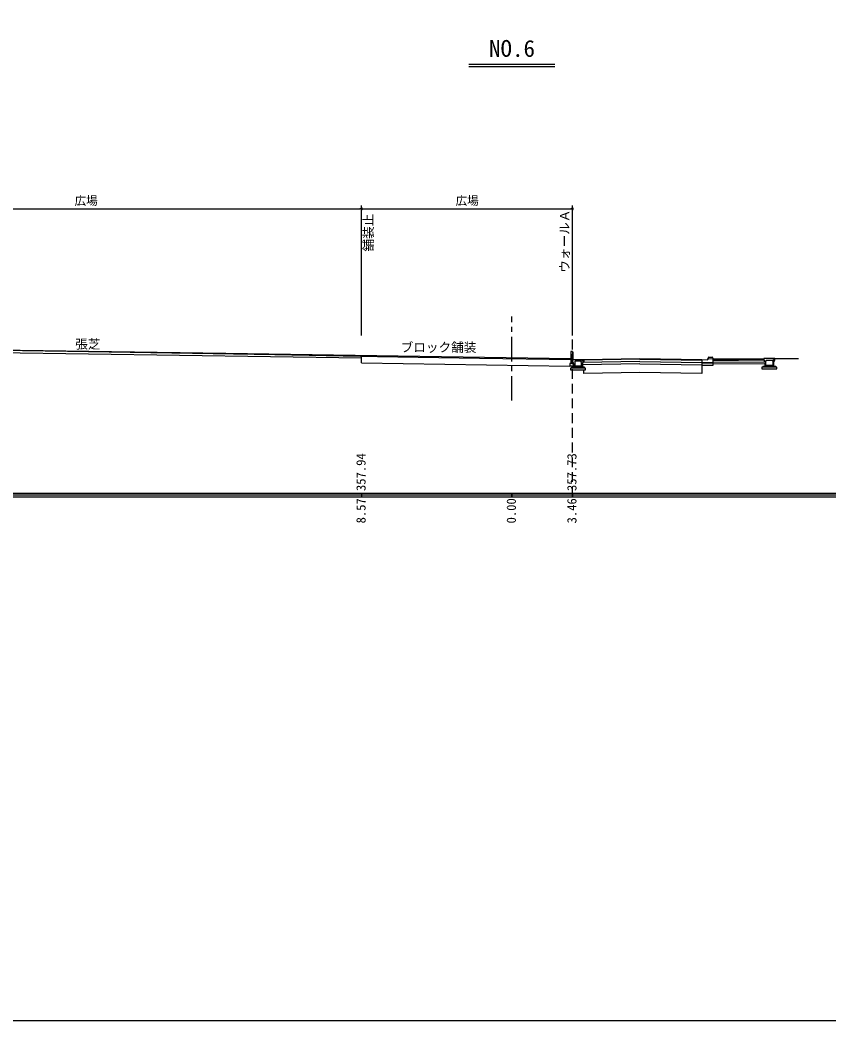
# Model space of a CAD drawing. Units: millimetres on the paper. Extents: x -84 to 7, y -133 to 191.
# Drawn here: x -60.7 to -37.64, y 81.52 to 110.07 of the extents above; entities that cross this region are included whole.
import ezdxf
from ezdxf.enums import TextEntityAlignment as Align

# ---------------------------------------------------------------- set-up
doc = ezdxf.new("R2010")
doc.units = ezdxf.units.MM
doc.header["$LTSCALE"] = 0.14
doc.linetypes.add('CHAIN1', pattern=[8, 5, -1, 1, -1])
doc.linetypes.add('DASHED2', pattern=[3, 2, -1])
for name, color, linetype in [('0-1_D-BDG-3-DL-2', 7, 'Continuous'), ('0-2_D-TTL-FRAM_枠', 7, 'Continuous'), ('0-3_D-STR-2-文字', 7, 'Continuous'), ('0-4_D-STR-題字', 7, 'Continuous'), ('0-5_D-BDG-2-DL-1', 7, 'Continuous'), ('0-6_D-BMK-中心', 7, 'CHAIN1'), ('0-7_D-STR-1-計線1', 7, 'Continuous'), ('0-8_D-STR-DIM-2高さ', 7, 'Continuous'), ('0-9_D-BDG-1-現況', 7, 'Continuous'), ('0-A_D-BMK-ROW-区域', 7, 'DASHED2')]:
    doc.layers.add(name, color=color, linetype=linetype)
doc.styles.add('ＭＳ ゴシック', font='')
doc.styles.get('ＭＳ ゴシック').set_extended_font_data('MS Gothic')

msp = doc.modelspace()

# ---------------------------------------------------------------- linework, layer by layer
at = {"layer": '0-1_D-BDG-3-DL-2'}
for p, q in [((-73.8141, 96.5743), (3.4526, 96.5743)), ((-73.8141, 96.4743), (3.4526, 96.4743))]:
    msp.add_line(p, q, dxfattribs=at)
at = {"layer": '0-2_D-TTL-FRAM_枠'}
msp.add_lwpolyline([(-76.8141, 137.7243), (3.4526, 137.7243), (3.4526, 81.5243), (-76.8141, 81.5243)], close=True, dxfattribs=at)
at = {"layer": '0-3_D-STR-2-文字'}
for p, q in [((-50.9658, 101.0693), (-50.9658, 104.7803)), ((-50.9658, 101.0693), (-50.9658, 104.7803)), ((-44.953, 101.0693), (-44.953, 104.7803)), ((-66.6306, 104.6803), (-51.0158, 104.6803)), ((-50.9908, 104.6803), (-51.0158, 104.6803)), ((-50.9413, 104.6853), (-50.9902, 104.6853)), ((-50.9902, 104.6753), (-50.9413, 104.6753)), ((-50.9887, 104.6902), (-50.9429, 104.6902)), ((-50.9429, 104.6703), (-50.9887, 104.6703)), ((-50.9458, 104.6953), (-50.9857, 104.6953)), ((-50.9857, 104.6653), (-50.9458, 104.6653)), ((-50.9808, 104.7002), (-50.9508, 104.7002)), ((-50.9508, 104.6603), (-50.9808, 104.6603)), ((-50.9408, 104.6803), (-50.9158, 104.6803)), ((-50.9158, 104.6803), (-45.003, 104.6803)), ((-44.978, 104.6803), (-45.003, 104.6803)), ((-44.9286, 104.6853), (-44.9775, 104.6853)), ((-44.9301, 104.6703), (-44.9759, 104.6703)), ((-44.933, 104.6953), (-44.973, 104.6953)), ((-44.938, 104.6603), (-44.968, 104.6603))]:
    msp.add_line(p, q, dxfattribs=at)
for points in [[(-50.9408, 104.6803), (-50.941, 104.6834), (-50.9416, 104.6865), (-50.9425, 104.6895), (-50.9439, 104.6923), (-50.9456, 104.695), (-50.9476, 104.6974), (-50.9498, 104.6995), (-50.9524, 104.7014), (-50.9551, 104.7029), (-50.9581, 104.7041), (-50.9611, 104.7048), (-50.9642, 104.7052), (-50.9673, 104.7052), (-50.9705, 104.7048), (-50.9735, 104.7041), (-50.9764, 104.7029), (-50.9792, 104.7014), (-50.9817, 104.6995), (-50.984, 104.6974), (-50.986, 104.695), (-50.9877, 104.6923), (-50.989, 104.6895), (-50.99, 104.6865), (-50.9906, 104.6834), (-50.9908, 104.6803), (-50.9658, 104.6803)], [(-50.9408, 104.6803), (-50.941, 104.6834), (-50.9416, 104.6865), (-50.9425, 104.6895), (-50.9439, 104.6923), (-50.9456, 104.695), (-50.9476, 104.6974), (-50.9498, 104.6995), (-50.9524, 104.7014), (-50.9551, 104.7029), (-50.9581, 104.7041), (-50.9611, 104.7048), (-50.9642, 104.7052), (-50.9673, 104.7052), (-50.9705, 104.7048), (-50.9735, 104.7041), (-50.9764, 104.7029), (-50.9792, 104.7014), (-50.9817, 104.6995), (-50.984, 104.6974), (-50.986, 104.695), (-50.9877, 104.6923), (-50.989, 104.6895), (-50.99, 104.6865), (-50.9906, 104.6834), (-50.9908, 104.6803), (-50.9658, 104.6803)], [(-50.9908, 104.6803), (-50.9906, 104.6771), (-50.99, 104.6741), (-50.989, 104.6711), (-50.9877, 104.6682), (-50.986, 104.6656), (-50.984, 104.6632), (-50.9817, 104.661), (-50.9792, 104.6592), (-50.9764, 104.6577), (-50.9735, 104.6565), (-50.9705, 104.6557), (-50.9673, 104.6553), (-50.9642, 104.6553), (-50.9611, 104.6557), (-50.9581, 104.6565), (-50.9551, 104.6577), (-50.9524, 104.6592), (-50.9498, 104.661), (-50.9476, 104.6632), (-50.9456, 104.6656), (-50.9439, 104.6682), (-50.9425, 104.6711), (-50.9416, 104.6741), (-50.941, 104.6771), (-50.9408, 104.6803), (-50.9658, 104.6803)], [(-50.9908, 104.6803), (-50.9906, 104.6771), (-50.99, 104.6741), (-50.989, 104.6711), (-50.9877, 104.6682), (-50.986, 104.6656), (-50.984, 104.6632), (-50.9817, 104.661), (-50.9792, 104.6592), (-50.9764, 104.6577), (-50.9735, 104.6565), (-50.9705, 104.6557), (-50.9673, 104.6553), (-50.9642, 104.6553), (-50.9611, 104.6557), (-50.9581, 104.6565), (-50.9551, 104.6577), (-50.9524, 104.6592), (-50.9498, 104.661), (-50.9476, 104.6632), (-50.9456, 104.6656), (-50.9439, 104.6682), (-50.9425, 104.6711), (-50.9416, 104.6741), (-50.941, 104.6771), (-50.9408, 104.6803), (-50.9658, 104.6803)], [(-44.928, 104.6803), (-44.9282, 104.6834), (-44.9288, 104.6865), (-44.9298, 104.6895), (-44.9311, 104.6923), (-44.9328, 104.695), (-44.9348, 104.6974), (-44.9371, 104.6995), (-44.9396, 104.7014), (-44.9424, 104.7029), (-44.9453, 104.7041), (-44.9483, 104.7048), (-44.9514, 104.7052), (-44.9546, 104.7052), (-44.9577, 104.7048), (-44.9607, 104.7041), (-44.9637, 104.7029), (-44.9664, 104.7014), (-44.969, 104.6995), (-44.9712, 104.6974), (-44.9732, 104.695), (-44.9749, 104.6923), (-44.9763, 104.6895), (-44.9772, 104.6865), (-44.9778, 104.6834), (-44.978, 104.6803), (-44.953, 104.6803)], [(-44.978, 104.6803), (-44.9778, 104.6771), (-44.9772, 104.6741), (-44.9763, 104.6711), (-44.9749, 104.6682), (-44.9732, 104.6656), (-44.9712, 104.6632), (-44.969, 104.661), (-44.9664, 104.6592), (-44.9637, 104.6577), (-44.9607, 104.6565), (-44.9577, 104.6557), (-44.9546, 104.6553), (-44.9514, 104.6553), (-44.9483, 104.6557), (-44.9453, 104.6565), (-44.9424, 104.6577), (-44.9396, 104.6592), (-44.9371, 104.661), (-44.9348, 104.6632), (-44.9328, 104.6656), (-44.9311, 104.6682), (-44.9298, 104.6711), (-44.9288, 104.6741), (-44.9282, 104.6771), (-44.928, 104.6803), (-44.953, 104.6803)]]:
    msp.add_lwpolyline(points, close=True, dxfattribs=at)
at = {"layer": '0-4_D-STR-題字'}
for p, q in [((-47.9058, 108.8113), (-45.4558, 108.8113)), ((-47.9058, 108.7413), (-45.4558, 108.7413))]:
    msp.add_line(p, q, dxfattribs=at)
at = {"layer": '0-5_D-BDG-2-DL-1'}
msp.add_line((-76.8141, 96.5243), (3.4526, 96.5243), dxfattribs=at)
at = {"layer": '0-6_D-BMK-中心'}
msp.add_line((-46.6808, 99.2131), (-46.6808, 101.6107), dxfattribs=at)
at = {"layer": '0-7_D-STR-1-計線1'}
for p, q in [((-54.8354, 100.5557), (-66.6806, 100.7341)), ((-50.9658, 100.4224), (-66.6806, 100.6591)), ((-44.9958, 100.4002), (-54.8354, 100.5557)), ((-50.9658, 100.2895), (-50.9658, 100.4945)), ((-44.953, 100.6141), (-44.9958, 100.6141)), ((-44.9958, 100.6141), (-44.9958, 100.2741)), ((-44.953, 100.6141), (-44.953, 100.5991)), ((-44.94, 100.5991), (-44.94, 100.4041)), ((-50.9658, 100.2895), (-45.0283, 100.1957)), ((-44.9205, 100.2741), (-45.0283, 100.2741)), ((-44.9205, 100.1991), (-45.0283, 100.1991)), ((-44.94, 100.4041), (-44.953, 100.4041)), ((-44.953, 100.4041), (-44.953, 100.2741)), ((-44.94, 100.3891), (-44.953, 100.3891)), ((-44.9205, 100.2741), (-44.9205, 100.1991)), ((-50.9658, 96.5743), (-50.9658, 96.4743)), ((-46.6808, 96.5743), (-46.6808, 96.4743)), ((-44.953, 96.5743), (-44.953, 96.4743))]:
    msp.add_line(p, q, dxfattribs=at)
for points in [[(-44.9958, 100.6141), (-44.9958, 100.2741), (-45.0283, 100.2741), (-45.0283, 100.1957)], [(-44.94, 100.5991), (-44.953, 100.5991), (-44.953, 100.4041)], [(-46.6806, 96.5743), (-46.6806, 96.4743), (-46.6808, 96.5743)]]:
    msp.add_lwpolyline(points, dxfattribs=at)
at = {"layer": '0-9_D-BDG-1-現況'}
for p, q in [((-44.953, 100.3891), (-44.6322, 100.3891)), ((-44.953, 100.3416), (-44.953, 100.3891)), ((-44.8889, 100.2816), (-44.8889, 100.1666)), ((-44.6964, 100.1916), (-44.8889, 100.1916)), ((-44.7124, 100.3416), (-44.8728, 100.3416)), ((-44.6996, 100.3316), (-44.7124, 100.3416)), ((-44.6964, 100.3416), (-44.7005, 100.3324)), ((-44.6964, 100.2816), (-44.6996, 100.3316)), ((-44.6964, 100.1666), (-44.6964, 100.2816)), ((-44.6322, 100.3416), (-44.6643, 100.2916)), ((-44.6643, 100.2916), (-44.6643, 100.1666)), ((-43.028, 100.2591), (-44.6643, 100.2336)), ((-43.028, 100.3291), (-44.6565, 100.3038)), ((-44.6322, 100.3891), (-43.028, 100.4141)), ((-43.028, 100.3941), (-44.6322, 100.3691)), ((-44.6322, 100.3891), (-44.6322, 100.3416)), ((-43.028, 100.4141), (-41.2634, 100.3866)), ((-43.028, 100.3941), (-41.2634, 100.3666)), ((-43.028, 100.3291), (-41.2634, 100.3016)), ((-43.028, 100.2591), (-41.2634, 100.2316)), ((-41.2634, 100.3866), (-41.103, 100.3766)), ((-40.9426, 100.2866), (-41.2634, 100.2866)), ((-40.9426, 100.2766), (-41.2634, 100.2766)), ((-41.2634, 100.2291), (-41.2634, 99.9866)), ((-41.103, 100.3766), (-41.0739, 100.4448)), ((-40.9426, 100.4016), (-41.0731, 100.3955)), ((-41.0617, 100.4516), (-40.9714, 100.4516)), ((-40.9591, 100.4445), (-40.9426, 100.4016)), ((-40.9444, 100.2616), (-39.4683, 100.2731)), ((-40.9426, 100.4016), (-39.4986, 100.4129)), ((-40.9426, 100.2266), (-40.9426, 100.4016)), ((-40.9426, 100.3866), (-39.4986, 100.3978)), ((-40.9426, 100.3616), (-39.4986, 100.3728)), ((-40.9426, 100.3116), (-39.4986, 100.3228)), ((-39.1553, 100.1904), (-39.5211, 100.1904)), ((-39.5211, 100.1904), (-39.5211, 100.1654)), ((-39.1778, 100.4129), (-39.4986, 100.4129)), ((-39.4986, 100.4129), (-39.4986, 100.3654)), ((-39.4986, 100.3654), (-39.4666, 100.3154)), ((-39.4666, 100.3154), (-39.4666, 100.1904)), ((-39.4345, 100.3054), (-39.4313, 100.3554)), ((-39.4345, 100.1904), (-39.4345, 100.3054)), ((-39.242, 100.2154), (-39.4345, 100.2154)), ((-39.4313, 100.3554), (-39.4184, 100.3654)), ((-39.4184, 100.3654), (-39.258, 100.3654)), ((-39.242, 100.3654), (-39.2461, 100.3561)), ((-39.242, 100.3054), (-39.242, 100.1904)), ((-39.2099, 100.1904), (-39.2099, 100.3154)), ((-39.1778, 100.4129), (-38.5105, 100.4129)), ((-39.1553, 100.1654), (-39.1553, 100.1904)), ((-44.5776, 100.1416), (-45.0076, 100.1416)), ((-45.0076, 100.1416), (-45.0076, 100.0916)), ((-45.0076, 100.0916), (-44.5776, 100.0916)), ((-44.6097, 100.1666), (-44.9755, 100.1666)), ((-44.9755, 100.1666), (-44.9755, 100.1416)), ((-44.6322, 99.9891), (-44.6322, 100.0916)), ((-44.6097, 100.1416), (-44.6097, 100.1666)), ((-44.5776, 100.0916), (-44.5776, 100.1416)), ((-39.1233, 100.1654), (-39.5532, 100.1654)), ((-39.5532, 100.1654), (-39.5532, 100.1154)), ((-39.5532, 100.1154), (-39.1233, 100.1154)), ((-39.1233, 100.1154), (-39.1233, 100.1654))]:
    msp.add_line(p, q, dxfattribs=at)
for points in [[(-66.6828, 100.7341), (-66, 100.7241), (-62.5581, 100.6741), (-59.3545, 100.6241), (-56.3778, 100.5741), (-53.4368, 100.5241), (-50.5152, 100.4741), (-47.6052, 100.4241), (-44.953, 100.3891)], [(-44.9209, 100.1666), (-44.9209, 100.2916), (-44.953, 100.3416)], [(-44.8728, 100.3416), (-44.8856, 100.3316), (-44.8889, 100.2816)], [(-44.6611, 100.3891), (-44.6675, 100.3416), (-44.6964, 100.3416)], [(-41.2634, 100.3866), (-41.2634, 100.2266), (-40.9426, 100.2266)], [(-41.0731, 100.3955), (-41.0742, 100.3954), (-41.0753, 100.3952), (-41.0764, 100.395), (-41.0775, 100.3948), (-41.0786, 100.3945), (-41.0796, 100.3943), (-41.0807, 100.394), (-41.0817, 100.3937), (-41.0828, 100.3933), (-41.0838, 100.3929), (-41.0848, 100.3925), (-41.0858, 100.3921), (-41.0867, 100.3917), (-41.0877, 100.3912), (-41.0886, 100.3908), (-41.0895, 100.3903), (-41.0904, 100.3897), (-41.0913, 100.3892), (-41.0922, 100.3887), (-41.093, 100.3881), (-41.0938, 100.3875), (-41.0946, 100.3869), (-41.0954, 100.3862), (-41.0961, 100.3856), (-41.0969, 100.3849), (-41.0976, 100.3842), (-41.0982, 100.3835), (-41.0989, 100.3828), (-41.0995, 100.3821), (-41.1001, 100.3813), (-41.1006, 100.3806), (-41.1012, 100.3798), (-41.1017, 100.379), (-41.1022, 100.3783), (-41.1026, 100.3774), (-41.103, 100.3766)], [(-41.0617, 100.4516), (-41.0621, 100.4516), (-41.0626, 100.4516), (-41.063, 100.4516), (-41.0635, 100.4515), (-41.0639, 100.4515), (-41.0643, 100.4514), (-41.0648, 100.4513), (-41.0652, 100.4513), (-41.0656, 100.4512), (-41.066, 100.451), (-41.0665, 100.4509), (-41.0669, 100.4508), (-41.0673, 100.4506), (-41.0677, 100.4505), (-41.0681, 100.4503), (-41.0684, 100.4501), (-41.0688, 100.4499), (-41.0692, 100.4498), (-41.0695, 100.4495), (-41.0699, 100.4493), (-41.0702, 100.4491), (-41.0706, 100.4489), (-41.0709, 100.4486), (-41.0712, 100.4484), (-41.0715, 100.4481), (-41.0718, 100.4478), (-41.072, 100.4476), (-41.0723, 100.4473), (-41.0725, 100.447), (-41.0728, 100.4467), (-41.073, 100.4464), (-41.0732, 100.4461), (-41.0734, 100.4458), (-41.0735, 100.4455), (-41.0737, 100.4451), (-41.0739, 100.4448)], [(-40.9591, 100.4445), (-40.9592, 100.4449), (-40.9594, 100.4452), (-40.9596, 100.4455), (-40.9598, 100.4458), (-40.96, 100.4462), (-40.9602, 100.4465), (-40.9604, 100.4468), (-40.9606, 100.4471), (-40.9609, 100.4474), (-40.9612, 100.4477), (-40.9614, 100.4479), (-40.9617, 100.4482), (-40.962, 100.4485), (-40.9624, 100.4487), (-40.9627, 100.449), (-40.963, 100.4492), (-40.9634, 100.4494), (-40.9637, 100.4497), (-40.9641, 100.4499), (-40.9645, 100.4501), (-40.9649, 100.4503), (-40.9653, 100.4504), (-40.9657, 100.4506), (-40.9661, 100.4507), (-40.9665, 100.4509), (-40.9669, 100.451), (-40.9674, 100.4511), (-40.9678, 100.4512), (-40.9682, 100.4513), (-40.9687, 100.4514), (-40.9691, 100.4515), (-40.9696, 100.4515), (-40.97, 100.4516), (-40.9705, 100.4516), (-40.9709, 100.4516), (-40.9714, 100.4516)], [(-39.258, 100.3654), (-39.2452, 100.3554), (-39.242, 100.3054)], [(-39.2067, 100.4129), (-39.2131, 100.3654), (-39.242, 100.3654)], [(-39.2099, 100.3154), (-39.1778, 100.3654), (-39.1778, 100.4129)], [(-41.2697, 99.9867), (-43.028, 100.0141), (-44.6322, 99.9891)]]:
    msp.add_lwpolyline(points, dxfattribs=at)
at = {"layer": '0-A_D-BMK-ROW-区域'}
msp.add_line((-44.953, 96.4743), (-44.953, 102.5243), dxfattribs=at)

# ---------------------------------------------------------------- texts
at = {"layer": '0-3_D-STR-2-文字', "style": 'ＭＳ ゴシック'}
for s, height, p in [('広場', 0.2419, (-59.1487, 104.7184)), ('広場', 0.2419, (-48.2849, 104.7184)), ('張芝', 0.2639, (-59.1304, 100.6144)), ('ブロック舗装', 0.2639, (-49.8505, 100.523))]:
    msp.add_text(s, height=height, dxfattribs=at).set_placement(p, align=Align.BOTTOM_LEFT)
for s, p in [('舗装止', (-50.5612, 103.4629)), ('ウォールＡ', (-44.9652, 102.8608))]:
    msp.add_text(s, height=0.2639, rotation=90, dxfattribs=at).set_placement(p, align=Align.BOTTOM_LEFT)
at = {"layer": '0-4_D-STR-題字', "style": 'ＭＳ ゴシック'}
msp.add_text('NO.6', height=0.4811, dxfattribs=at).set_placement((-47.3305, 108.8703), align=Align.BOTTOM_LEFT)
at = {"layer": '0-8_D-STR-DIM-2高さ', "style": 'ＭＳ ゴシック'}
for s, p in [('357.94', (-50.772, 96.6351)), ('357.73', (-44.7593, 96.6351)), ('8.57', (-50.772, 95.7119)), ('0.00', (-46.4869, 95.7119)), ('3.46', (-44.7593, 95.7119))]:
    msp.add_text(s, height=0.2639, rotation=90, dxfattribs=at).set_placement(p, align=Align.BOTTOM_LEFT)

doc.saveas('drawing.dxf')
